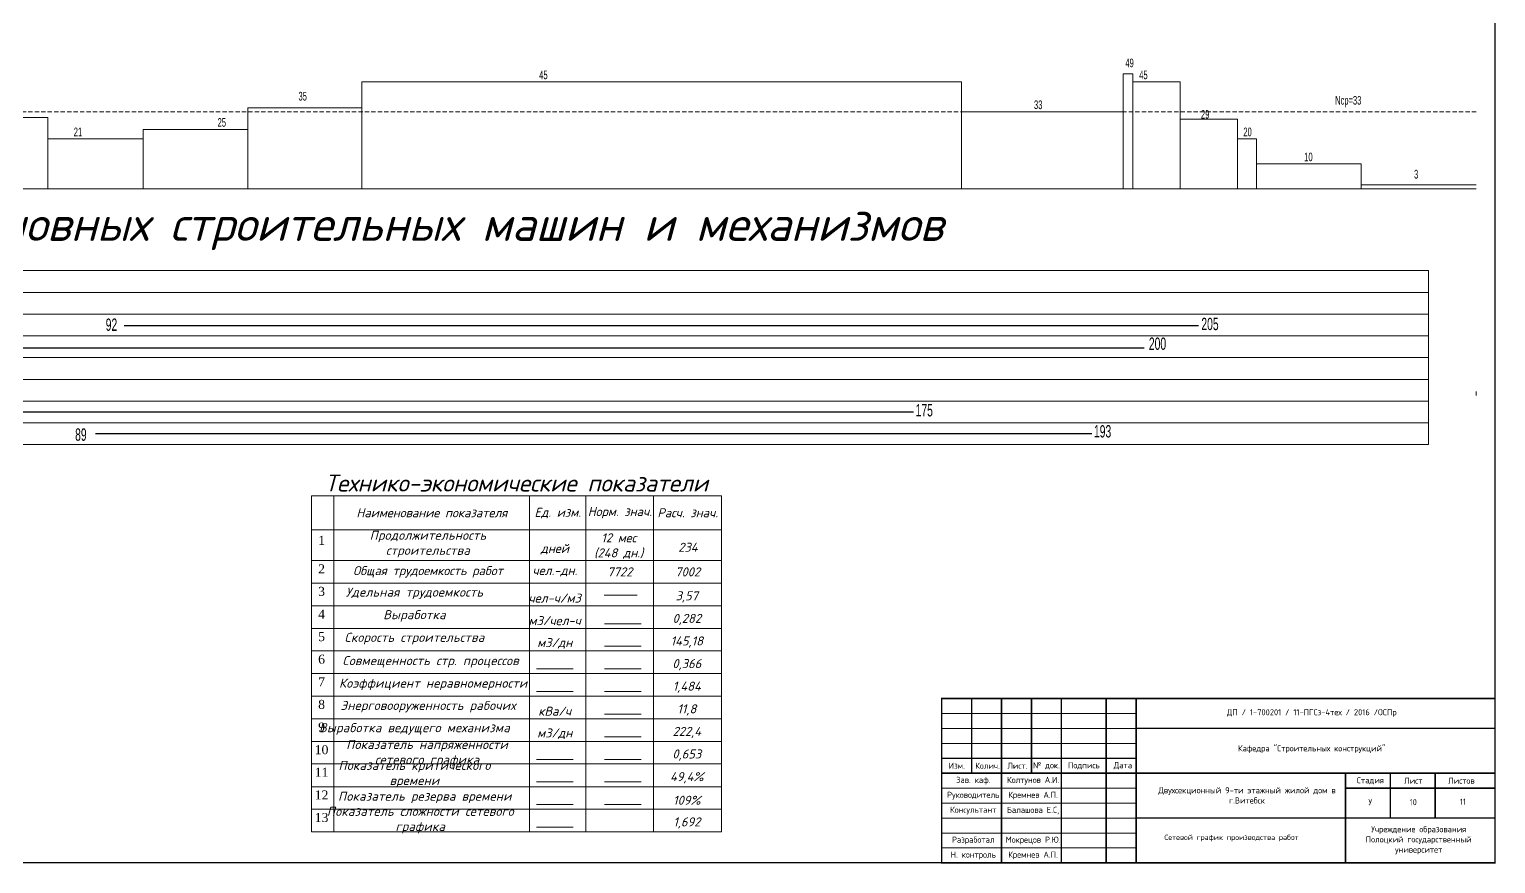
# Model space of a CAD drawing. Header units: millimetres. Extents: x 545956 to 559840, y 1708517 to 1711661.
# Drawn here: x 546624 to 547703, y 1708545 to 1709159 of the extents above; entities that cross this region are included whole.
import ezdxf

# ---------------------------------------------------------------- set-up
doc = ezdxf.new("R2010")
doc.units = ezdxf.units.MM
doc.header["$LTSCALE"] = 5
doc.linetypes.add('HIDDEN2', pattern=[4.7625, 3.175, -1.5875])
doc.layers.get('0').update_dxf_attribs({"lineweight": 30})
for name, color, linetype, lineweight in [('0.1 mm ISO', 7, 'Continuous', 9), ('0.5 mm ISO', 7, 'Continuous', 50), ('Краны с радиусами', 7, 'Continuous', 5), ('Тонкая', 250, 'Continuous', 5)]:
    doc.layers.add(name, color=color, linetype=linetype, lineweight=lineweight)
doc.styles.add('5-0.6', font='arial.ttf', dxfattribs={"height": 5})
doc.styles.get("Standard").update_dxf_attribs({"font": 'isocpeur.ttf'})
doc.styles.add('style2', font='isocpeui.ttf')

msp = doc.modelspace()

# ---------------------------------------------------------------- linework, layer by layer
at = {"ltscale": 0.1}
for p, q in [((547702.1, 1709772.9), (547702.1, 1708545.3)), ((547702.1, 1708545.3), (545986.8, 1708545.3))]:
    msp.add_line(p, q, dxfattribs=at)
at = {"layer": '0.1 mm ISO'}
for p, q in [((547438.1, 1708655.3), (547295.1, 1708655.3)), ((547438.1, 1708644.3), (547295.1, 1708644.3)), ((547438.1, 1708633.3), (547295.1, 1708633.3)), ((547438.1, 1708600.3), (547295.1, 1708600.3)), ((547438.1, 1708589.3), (547295.1, 1708589.3)), ((547438.1, 1708578.3), (547295.1, 1708578.3)), ((547438.1, 1708567.3), (547295.1, 1708567.3)), ((547438.1, 1708556.3), (547295.1, 1708556.3))]:
    msp.add_line(p, q, dxfattribs=at)
at = {"layer": '0.5 mm ISO', "const_width": 1.1}
for points in [[(547295.1, 1708666.3), (547295.1, 1708545.3), (547702.1, 1708545.3), (547702.1, 1708666.3), (547295.1, 1708666.3)], [(547317.1, 1708666.3), (547317.1, 1708611.3)], [(547339.1, 1708666.3), (547339.1, 1708545.3)], [(547361.1, 1708666.3), (547361.1, 1708611.3)], [(547383.1, 1708666.3), (547383.1, 1708545.3)], [(547416.1, 1708666.3), (547416.1, 1708545.3)], [(547438.1, 1708666.3), (547438.1, 1708545.3)], [(547438.1, 1708644.3), (547702.1, 1708644.3)], [(547295.1, 1708622.3), (547438.1, 1708622.3)], [(547295.1, 1708611.3), (547438.1, 1708611.3)], [(547438.1, 1708611.3), (547702.1, 1708611.3)], [(547592.1, 1708611.3), (547592.1, 1708545.3)], [(547625.1, 1708611.3), (547625.1, 1708578.3)], [(547658.1, 1708611.3), (547658.1, 1708578.3)], [(547592.1, 1708600.3), (547702.1, 1708600.3)], [(547438.1, 1708578.3), (547702.1, 1708578.3)]]:
    msp.add_lwpolyline(points, dxfattribs=at)
at = {"layer": 'Краны с радиусами'}
for p, q in [((546831.4, 1708815.5), (546831.4, 1708568.2)), ((546831.4, 1708815.5), (547133.1, 1708815.5)), ((546848, 1708815.5), (546848, 1708568.2)), ((546991.9, 1708568.2), (546991.9, 1708815.1)), ((547033.3, 1708815.5), (547033.3, 1708568.2)), ((547083.2, 1708815.5), (547083.2, 1708568.2)), ((547133.1, 1708815.5), (547133.1, 1708568.2)), ((547133.1, 1708790.5), (546831.4, 1708790.5)), ((546864.5, 1708790.5), (547075.1, 1708790.5)), ((546831.4, 1708767.8), (547133.1, 1708767.8)), ((547133.1, 1708751.2), (546831.4, 1708751.2)), ((546864.5, 1708751.2), (547133.1, 1708751.2)), ((546831.4, 1708734.6), (547133.1, 1708734.6)), ((546831.4, 1708734.6), (547133.1, 1708734.6)), ((547133.1, 1708734.6), (546864.5, 1708734.6)), ((546831.4, 1708717.9), (547133.1, 1708717.9)), ((546831.4, 1708717.9), (547133.1, 1708717.9)), ((546831.4, 1708701.3), (547133.1, 1708701.3)), ((546831.4, 1708701.3), (547133.1, 1708701.3)), ((546831.4, 1708684.6), (547133.1, 1708684.6)), ((546831.4, 1708684.6), (547133.1, 1708684.6)), ((546831.4, 1708668), (547133.1, 1708668)), ((546831.4, 1708668), (547133.1, 1708668)), ((546831.4, 1708651.4), (547133.1, 1708651.4)), ((546831.4, 1708651.4), (547133.1, 1708651.4)), ((546831.4, 1708634.7), (547133.1, 1708634.7)), ((546831.4, 1708634.7), (547133.1, 1708634.7)), ((546831.4, 1708618.1), (547133.1, 1708618.1)), ((546831.4, 1708618.1), (547133.1, 1708618.1)), ((546831.4, 1708601.4), (547133.1, 1708601.4)), ((546831.4, 1708601.4), (547133.1, 1708601.4)), ((546831.4, 1708584.8), (547133.1, 1708584.8)), ((546831.4, 1708584.8), (547133.1, 1708584.8)), ((546831.4, 1708568.2), (547133.1, 1708568.2)), ((546831.4, 1708568.2), (547133.1, 1708568.2))]:
    msp.add_line(p, q, dxfattribs=at)
at = {"layer": 'Тонкая', "linetype": 'ByBlock', "ltscale": 0.2}
for p, q in [((547428.6, 1709126), (547435.6, 1709126)), ((547428.6, 1709126), (547428.6, 1709041.4)), ((547435.6, 1709126), (547435.6, 1709041.4)), ((546868.6, 1709120.2), (546868.6, 1709041.4)), ((546868.6, 1709120.2), (547309.6, 1709120.2)), ((547309.6, 1709120.2), (547309.6, 1709041.4)), ((547435.6, 1709120.2), (547449.6, 1709120.2)), ((547449.6, 1709120.2), (547470.6, 1709120.2)), ((547470.6, 1709120.2), (547470.6, 1709041.4)), ((546784.6, 1709101.1), (546784.6, 1709041.4)), ((546784.6, 1709101.1), (546868.6, 1709101.1)), ((546602.6, 1709093.9), (546637.6, 1709093.9)), ((546637.6, 1709093.9), (546637.6, 1709041.4)), ((546637.6, 1709093.9), (546637.6, 1709041.4)), ((547309.6, 1709098.2), (547428.6, 1709098.2)), ((547512.6, 1709092.6), (547470.6, 1709092.6)), ((547512.6, 1709092.6), (547512.6, 1709041.4)), ((546637.6, 1709078.2), (546707.6, 1709078.2)), ((546707.6, 1709085.2), (546707.6, 1709041.4)), ((546707.6, 1709085.2), (546784.6, 1709085.2)), ((547526.6, 1709078.2), (547512.6, 1709078.2)), ((547526.6, 1709078.2), (547526.6, 1709041.4)), ((547526.6, 1709059.8), (547603.6, 1709059.8)), ((547603.6, 1709059.8), (547603.6, 1709041.4)), ((546049.6, 1709041.4), (547688.3, 1709041.4)), ((547603.6, 1709041.4), (547603.6, 1709044.4)), ((547603.6, 1709044.4), (547688.3, 1709044.4)), ((546039.9, 1708981.2), (547653.3, 1708981.2)), ((547653.3, 1708981.2), (547653.3, 1708853.2)), ((546039.9, 1708965.2), (547653.3, 1708965.2)), ((546039.9, 1708949.2), (547653.3, 1708949.2)), ((546039.9, 1708933.2), (547653.3, 1708933.2)), ((546039.9, 1708917.2), (547653.3, 1708917.2)), ((546039.9, 1708901.2), (547653.3, 1708901.2)), ((546039.9, 1708885.2), (547653.3, 1708885.2)), ((547688.3, 1708892.2), (547688.3, 1708889.2)), ((546039.9, 1708869.2), (547653.3, 1708869.2)), ((546039.9, 1708853.2), (547653.3, 1708853.2)), ((547046.8, 1708742.4), (547071, 1708742.4)), ((547047, 1708721.3), (547073.9, 1708721.3)), ((547047, 1708704.7), (547073.9, 1708704.7)), ((546997.1, 1708688.1), (547024, 1708688.1)), ((547047, 1708688.1), (547073.9, 1708688.1)), ((546997.1, 1708671.4), (547024, 1708671.4)), ((547047, 1708671.4), (547073.9, 1708671.4)), ((547047, 1708654.8), (547073.9, 1708654.8)), ((547047, 1708638.1), (547073.9, 1708638.1)), ((546997.1, 1708621.5), (547024, 1708621.5)), ((547047, 1708621.5), (547073.9, 1708621.5)), ((546997.1, 1708604.9), (547024, 1708604.9)), ((547047, 1708604.9), (547073.9, 1708604.9)), ((546997.1, 1708588.2), (547024, 1708588.2)), ((547047, 1708588.2), (547073.9, 1708588.2)), ((546997.1, 1708571.6), (547024, 1708571.6))]:
    msp.add_line(p, q, dxfattribs=at)
at = {"layer": 'Тонкая', "linetype": 'HIDDEN2', "ltscale": 0.2}
msp.add_line((547688.3, 1709098.2), (546049.6, 1709098.2), dxfattribs=at)
at = {"layer": 'Тонкая', "linetype": 'ByBlock', "lineweight": 30, "ltscale": 0.2}
for p, q in [((546693.6, 1708940.8), (547484, 1708940.8)), ((546567.6, 1708924.3), (547444.1, 1708924.3)), ((546602.6, 1708877.3), (547274.4, 1708877.3)), ((546672.6, 1708861.3), (547405.6, 1708861.3))]:
    msp.add_line(p, q, dxfattribs=at)

# ---------------------------------------------------------------- texts
at = {"color": 0, "lineweight": -2, "style": '5-0.6', "width": 0.6}
for s, height, p in [('49', 6.37, (547430.2, 1709130.9)), ('45', 6.37, (546999, 1709122.1)), ('45', 6.37, (547440.4, 1709122.1)), ('35', 6.37, (546821.9, 1709106.4)), ('33', 6.37, (547363, 1709100.1)), ('29', 6.37, (547485.8, 1709093.1)), ('Ncр=33', 6.37, (547584.5, 1709103.4)), ('25', 6.37, (546762.4, 1709087.1)), ('21', 6.37, (546656.6, 1709080.1)), ('20', 6.37, (547517, 1709080.1)), ('10', 6.37, (547561.8, 1709061.7)), ('3', 6.37, (547642.6, 1709049)), ('92', 9.09, (546680.1, 1708936.9)), ('205', 9.09, (547486.1, 1708937.4)), ('200', 9.09, (547447.5, 1708922.9)), ('175', 9.09, (547275.9, 1708873.9)), ('89', 9.09, (546657.6, 1708856)), ('193', 9.09, (547407.1, 1708858.4))]:
    msp.add_text(s, height=height, dxfattribs=at).set_placement(p)
at = {"style": 'style2'}
msp.add_text('График движения основных строительных машин и механизмов', height=25, dxfattribs=at).set_placement((546270.7, 1709003.1))
at = {"layer": '0.1 mm ISO', "char_height": 3.85, "attachment_point": 5}
for s, insert, width in [('{\\H1.1667x;ДП / 1-700201 / 11-ПГСз-4тех / 2016 /ОСПр}', (547567.3, 1708655.6), 127.191), ('{\\H1.1667x;Кафедра "Строительных конструкций"}', (547567.3, 1708629), 127.191), ('{\\H1.1667x;Изм.}', (547306.2, 1708616.8), 22.997), ('{\\H1.1667x;Колич.}', (547328.8, 1708616.8), 22.997), ('{\\H1.1667x;Лист.}', (547350.8, 1708616.8), 22.997), ('\\pi-7.7,l15.4,t15.4;{\\H1.1667x;№^Iдок.}', (547368.3, 1708616.8), 30.2), ('{\\H1.1667x;Подпись}', (547399.7, 1708616.8), 22.997), ('{\\H1.1667x;Дата}', (547428.4, 1708616.8), 22.997), ('{\\H1.1667x;Зав. каф.}', (547318.3, 1708605.8), 42.382), ('{\\H1.1667x;Колтунов А.И.}', (547362.3, 1708605.8), 42.382), ('{\\H1.1667x;Стадия}', (547610.4, 1708605.8), 22.997), ('{\\H1.1667x;Лист}', (547642, 1708605.8), 22.997), ('{\\H1.1667x;Листов}', (547677.4, 1708605.8), 26.58), ('{\\H1.1667x;Руководитель}', (547318.3, 1708594.8), 42.382), ('{\\H1.1667x;Кремнев А.П.}', (547362.3, 1708594.8), 42.382), ('{\\H1.1667x;Двухсекционный 9-ти этажный жилой дом в г.Витебск}', (547519.7, 1708595), 141.816), ('{\\H1.1667x;11}', (547678.4, 1708590.3), 6.85), ('{\\H1.1667x;Консультант}', (547318.3, 1708583.8), 42.382), ('{\\H1.1667x;Балашова Е.С,}', (547362.3, 1708583.8), 60.52), ('{\\H1.1667x;У}', (547610.4, 1708590), 11.254), ('{\\H1.1667x;10}', (547642, 1708590), 6.85), ('{\\H1.1667x;Учреждение образования Полоцкий государственный университет}', (547646, 1708562), 92.091), ('{\\H1.1667x;Разработал}', (547318.3, 1708561.8), 42.382), ('{\\H1.1667x;Мокрецов Р.Ю.}', (547362.3, 1708561.8), 42.382), ('{\\C7;Сетевой график производства работ}', (547508.3, 1708563.6), 114.911), ('{\\H1.1667x;Н. контроль}', (547318.3, 1708550.8), 42.382), ('{\\H1.1667x;Кремнев А.П.}', (547362.3, 1708550.8), 42.382)]:
    msp.add_mtext(s, dxfattribs=dict(at, insert=insert, width=width))
at = {"layer": 'Краны с радиусами', "style": 'style2'}
for s, insert, char_height, width, attachment_point in [('  Технико-экономические показатели', (546825.5, 1708831.1), 12.48, 337.621, 1), ('Наименование показателя', (546920, 1708803), 6.656, 141.663, 5), ('Ед. изм.', (547012.6, 1708802.8), 6.66, 141.663, 5), ('Норм. знач.', (547058.3, 1708803), 6.656, 141.663, 5), ('Расч. знач.', (547108.2, 1708803), 6.656, 141.663, 5), ('{\\T1.05;Продолжительность строительства}', (546917.2, 1708780), 6.656, 141.663, 5), ('12 мес (248 дн.)', (547057.5, 1708778.5), 6.656, 43.559, 5), ('{\\fTimes New Roman|b0|i0|c204|p18;1}', (546838.9, 1708782.7), 6.656, 141.663, 5), ('дней', (547010.5, 1708776.2), 6.66, 141.663, 5), ('234', (547108.4, 1708777.6), 6.66, 141.663, 5), ('{\\fTimes New Roman|b0|i0|c204|p18;2}', (546838.9, 1708761.7), 6.656, 141.663, 5), ('Общая трудоемкость работ', (546917.2, 1708759.5), 6.656, 141.663, 5), ('чел.-дн.', (547010.5, 1708760), 6.66, 141.663, 5), ('7722', (547058.3, 1708759.5), 6.66, 141.663, 5), ('7002', (547108.2, 1708759.5), 6.66, 141.663, 5), ('{\\fTimes New Roman|b0|i0|c204|p18;3}', (546838.9, 1708745.1), 6.656, 141.663, 5), ('{\\T1.05;Удельная трудоемкость}', (546907.3, 1708743.7), 6.656, 141.663, 5), ('чел-ч/м3', (547010.4, 1708740.2), 6.66, 141.663, 5), ('3,57', (547107.6, 1708741.1), 6.66, 141.663, 5), ('{\\fTimes New Roman|b0|i0|c204|p18;4}', (546838.9, 1708728.4), 6.656, 141.663, 5), ('{\\T1.05;Выработка}', (546907.3, 1708727.1), 6.656, 141.663, 5), ('м3/чел-ч', (547010.4, 1708723.6), 6.66, 141.663, 5), ('0,282', (547107.6, 1708724.5), 6.66, 141.663, 5), ('{\\fTimes New Roman|b0|i0|c204|p18;5}', (546838.9, 1708711.8), 6.656, 141.663, 5), ('{\\T1.05;Скорость строительства}', (546907.3, 1708710.4), 6.656, 141.663, 5), ('145,18', (547107.6, 1708707.9), 6.66, 141.663, 5), ('м3/дн', (547010.4, 1708706.9), 6.66, 141.663, 5), ('{\\fTimes New Roman|b0|i0|c204|p18;6}', (546838.9, 1708695.2), 6.656, 141.663, 5), ('{\\T1.05;Совмещенность стр. процессов}', (546919.2, 1708693.3), 6.656, 141.663, 5), ('0,366', (547107.6, 1708691.2), 6.66, 141.663, 5), ('{\\fTimes New Roman|b0|i0|c204|p18;7}', (546838.9, 1708678.5), 6.656, 141.663, 5), ('{\\T1.05;Коэффициент неравномерности}', (546921.1, 1708676.7), 6.656, 165.811, 5), ('1,484', (547107.6, 1708674.6), 6.66, 141.663, 5), ('{\\fTimes New Roman|b0|i0|c204|p18;8}', (546838.9, 1708661.9), 6.656, 141.663, 5), ('{\\T1.05;Энерговооруженность рабочих}', (546917.3, 1708660.3), 6.656, 141.663, 5), ('кВа/ч', (547010.4, 1708657), 6.66, 141.663, 5), ('11,8', (547107.6, 1708657.9), 6.66, 141.663, 5), ('{\\fTimes New Roman|b0|i0|c204|p18;9}', (546838.9, 1708645.2), 6.656, 141.663, 5), ('{\\T1.05;Выработка ведущего механизма}', (546907.3, 1708643.9), 6.656, 141.663, 5), ('{\\T1.05;Показатель напряженности сетевого графика}', (546916.6, 1708626), 6.656, 141.663, 5), ('м3/дн', (547010.4, 1708640.4), 6.66, 141.663, 5), ('222,4', (547107.6, 1708641.3), 6.66, 141.663, 5), ('{\\fTimes New Roman|b0|i0|c204|p18;10}', (546838.9, 1708628.6), 6.656, 141.663, 5), ('0,653', (547107.6, 1708624.7), 6.66, 141.663, 5), ('{\\fTimes New Roman|b0|i0|c204|p18;11}', (546838.9, 1708612), 6.656, 141.663, 5), ('{\\T1.05;Показатель критического времени}', (546907.3, 1708610.6), 6.656, 141.663, 5), ('49,4%', (547107.6, 1708608), 6.66, 141.663, 5), ('{\\fTimes New Roman|b0|i0|c204|p18;12}', (546838.9, 1708595.3), 6.656, 141.663, 5), ('{\\T1.05;Показатель резерва времени}', (546914.9, 1708593.5), 6.656, 141.663, 5), ('109%', (547107.6, 1708591.4), 6.66, 141.663, 5), ('{\\fTimes New Roman|b0|i0|c204|p18;13}', (546838.9, 1708578.7), 6.656, 141.663, 5), ('{\\T1.05;Показатель сложности сетевого графика}', (546911.6, 1708576.8), 6.656, 141.663, 5), ('1,692', (547107.6, 1708574.7), 6.66, 141.663, 5)]:
    msp.add_mtext(s, dxfattribs=dict(at, insert=insert, char_height=char_height, width=width, attachment_point=attachment_point))

doc.saveas('drawing.dxf')
